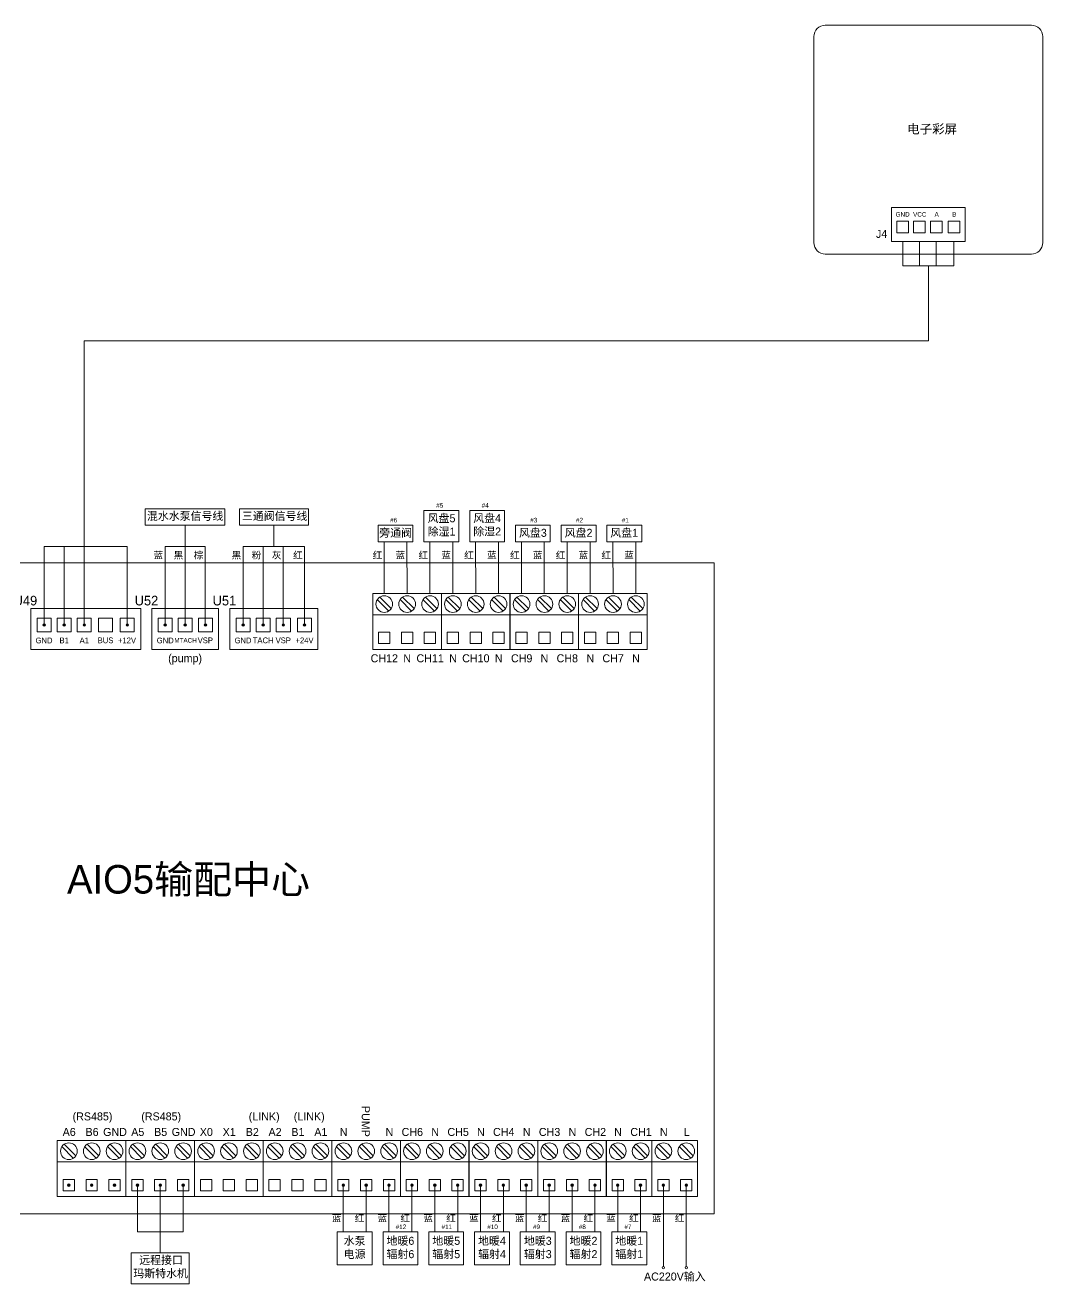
# Model space of a CAD drawing. Header units: millimetres. Extents: x 206 to 1899, y -454 to 296.
# Drawn here: x 1523.3 to 1612.3, y -437.6 to -327.5 of the extents above; entities that cross this region are included whole.
import ezdxf

# ---------------------------------------------------------------- set-up
doc = ezdxf.new("R2010")
doc.units = ezdxf.units.MM
doc.layers.add('标注层', color=2, linetype='Continuous', lineweight=15)
doc.layers.add('细实线', color=7, linetype='Continuous', lineweight=15)
doc.styles.add('微软雅黑M', font='思源黑体M_1.ttf', dxfattribs={"height": 1})
doc.styles.add('长仿宋', font='', dxfattribs={"height": 3.5})
doc.styles.get('长仿宋').set_extended_font_data('仿宋_GB2312')

# ---------------------------------------------------------------- blocks, each defined once
blk = doc.blocks.new('端子')
at = {"lineweight": 9}
blk.add_line((-3.99, -4.9), (-3.99, 0), dxfattribs=at)
at = {"layer": '细实线', "lineweight": 9}
for p, q in [((-3.99, 0), (0, 0)), ((0, 0), (0, -4.9)), ((-2.6, -1.54), (-3.61, -0.53)), ((-2.38, -1.33), (-3.39, -0.32)), ((-0.6, -1.54), (-1.61, -0.53)), ((-0.38, -1.33), (-1.39, -0.32)), ((-3.99, -1.87), (0, -1.87)), ((-3.49, -3.4), (-2.5, -3.4)), ((-3.49, -4.39), (-3.49, -3.4)), ((-2.5, -4.39), (-3.49, -4.39)), ((-2.5, -3.4), (-2.5, -4.39)), ((-1.49, -3.4), (-0.5, -3.4)), ((-1.49, -4.39), (-1.49, -3.4)), ((-0.5, -4.39), (-1.49, -4.39)), ((-0.5, -3.4), (-0.5, -4.39)), ((0, -4.9), (-3.99, -4.9))]:
    blk.add_line(p, q, dxfattribs=at)
for centre in [(-2.99, -0.93), (-0.99, -0.93)]:
    blk.add_circle(centre, 0.73, dxfattribs=at)
blk = doc.blocks.new('接线端子3')
at = {"layer": '细实线', "lineweight": 9}
for p, q in [((-6, 0), (0, 0)), ((-6, -1.87), (-6, 0)), ((0, 0), (0, -4.9)), ((-4.6, -1.54), (-5.61, -0.53)), ((-4.38, -1.33), (-5.39, -0.32)), ((-2.6, -1.54), (-3.61, -0.53)), ((-2.38, -1.33), (-3.39, -0.32)), ((-0.6, -1.54), (-1.61, -0.53)), ((-0.38, -1.33), (-1.39, -0.32)), ((-6, -1.87), (0, -1.87)), ((-6, -1.87), (-6, -4.9)), ((-5.49, -3.4), (-4.5, -3.4)), ((-5.49, -4.39), (-5.49, -3.4)), ((-4.5, -4.39), (-5.49, -4.39)), ((-4.5, -3.4), (-4.5, -4.39)), ((-3.49, -3.4), (-2.5, -3.4)), ((-3.49, -4.39), (-3.49, -3.4)), ((-2.5, -4.39), (-3.49, -4.39)), ((-2.5, -3.4), (-2.5, -4.39)), ((-1.49, -3.4), (-0.5, -3.4)), ((-1.49, -4.39), (-1.49, -3.4)), ((-0.5, -4.39), (-1.49, -4.39)), ((-0.5, -3.4), (-0.5, -4.39)), ((0, -4.9), (-6, -4.9))]:
    blk.add_line(p, q, dxfattribs=at)
for centre in [(-4.99, -0.93), (-2.99, -0.93), (-0.99, -0.93)]:
    blk.add_circle(centre, 0.73, dxfattribs=at)

msp = doc.modelspace()

# ---------------------------------------------------------------- hatches: boundary and pattern name
at = {"lineweight": 9}
h = msp.add_hatch(color=256, dxfattribs=at)
h.dxf.hatch_style = 1
h.paths.add_polyline_path([(1525.05, -379.99, 1), (1524.83, -379.99, 1)])
h = msp.add_hatch(color=256, dxfattribs=at)
h.dxf.hatch_style = 1
h.paths.add_polyline_path([(1526.8, -379.99, 1), (1526.58, -379.99, 1)])
h = msp.add_hatch(color=256, dxfattribs=at)
h.dxf.hatch_style = 1
h.paths.add_polyline_path([(1528.56, -379.99, 1), (1528.34, -379.99, 1)])
h = msp.add_hatch(color=256, dxfattribs=at)
h.dxf.hatch_style = 1
h.paths.add_polyline_path([(1532.32, -379.99, 1), (1532.1, -379.99, 1)])
h = msp.add_hatch(color=256, dxfattribs=at)
h.dxf.hatch_style = 1
h.paths.add_polyline_path([(1535.64, -379.99, 1), (1535.42, -379.99, 1)])
h = msp.add_hatch(color=256, dxfattribs=at)
h.dxf.hatch_style = 1
h.paths.add_polyline_path([(1537.39, -379.99, 1), (1537.17, -379.99, 1)])
h = msp.add_hatch(color=256, dxfattribs=at)
h.dxf.hatch_style = 1
h.paths.add_polyline_path([(1539.16, -379.99, 1), (1538.94, -379.99, 1)])
h = msp.add_hatch(color=256, dxfattribs=at)
h.dxf.hatch_style = 1
h.paths.add_polyline_path([(1542.46, -379.99, 1), (1542.24, -379.99, 1)])
h = msp.add_hatch(color=256, dxfattribs=at)
h.dxf.hatch_style = 1
h.paths.add_polyline_path([(1544.21, -379.99, 1), (1543.99, -379.99, 1)])
h = msp.add_hatch(color=256, dxfattribs=at)
h.dxf.hatch_style = 1
h.paths.add_polyline_path([(1545.97, -379.99, 1), (1545.75, -379.99, 1)])
h = msp.add_hatch(color=256, dxfattribs=at)
h.dxf.hatch_style = 1
h.paths.add_polyline_path([(1547.83, -379.99, 1), (1547.61, -379.99, 1)])
h = msp.add_hatch(color=256, dxfattribs=at)
h.dxf.hatch_style = 1
h.paths.add_polyline_path([(1527.2, -428.99, 1), (1526.98, -428.99, 1)])
h = msp.add_hatch(color=256, dxfattribs=at)
h.dxf.hatch_style = 1
h.paths.add_polyline_path([(1529.2, -428.99, 1), (1528.98, -428.99, 1)])
h = msp.add_hatch(color=256, dxfattribs=at)
h.dxf.hatch_style = 1
h.paths.add_polyline_path([(1531.2, -428.99, 1), (1530.98, -428.99, 1)])
h = msp.add_hatch(color=256, dxfattribs=at)
h.dxf.hatch_style = 1
h.paths.add_polyline_path([(1533.21, -428.99, 1), (1532.99, -428.99, 1)])
h = msp.add_hatch(color=256, dxfattribs=at)
h.dxf.hatch_style = 1
h.paths.add_polyline_path([(1535.21, -428.99, 1), (1534.99, -428.99, 1)])
h = msp.add_hatch(color=256, dxfattribs=at)
h.dxf.hatch_style = 1
h.paths.add_polyline_path([(1537.21, -428.99, 1), (1536.99, -428.99, 1)])
h = msp.add_hatch(color=256, dxfattribs=at)
h.dxf.hatch_style = 1
h.paths.add_polyline_path([(1551.22, -428.99, 1), (1551, -428.99, 1)])
h = msp.add_hatch(color=256, dxfattribs=at)
h.dxf.hatch_style = 1
h.paths.add_polyline_path([(1553.22, -428.99, 1), (1553, -428.99, 1)])
h = msp.add_hatch(color=256, dxfattribs=at)
h.dxf.hatch_style = 1
h.paths.add_polyline_path([(1555.22, -428.99, 1), (1555, -428.99, 1)])
h = msp.add_hatch(color=256, dxfattribs=at)
h.dxf.hatch_style = 1
h.paths.add_polyline_path([(1557.23, -428.99, 1), (1557.01, -428.99, 1)])
h = msp.add_hatch(color=256, dxfattribs=at)
h.dxf.hatch_style = 1
h.paths.add_polyline_path([(1559.23, -428.99, 1), (1559.01, -428.99, 1)])
h = msp.add_hatch(color=256, dxfattribs=at)
h.dxf.hatch_style = 1
h.paths.add_polyline_path([(1561.23, -428.99, 1), (1561.01, -428.99, 1)])
h = msp.add_hatch(color=256, dxfattribs=at)
h.dxf.hatch_style = 1
h.paths.add_polyline_path([(1563.23, -428.99, 1), (1563.01, -428.99, 1)])
h = msp.add_hatch(color=256, dxfattribs=at)
h.dxf.hatch_style = 1
h.paths.add_polyline_path([(1565.23, -428.99, 1), (1565.01, -428.99, 1)])
h = msp.add_hatch(color=256, dxfattribs=at)
h.dxf.hatch_style = 1
h.paths.add_polyline_path([(1567.23, -428.99, 1), (1567.01, -428.99, 1)])
h = msp.add_hatch(color=256, dxfattribs=at)
h.dxf.hatch_style = 1
h.paths.add_polyline_path([(1569.24, -428.99, 1), (1569.02, -428.99, 1)])
h = msp.add_hatch(color=256, dxfattribs=at)
h.dxf.hatch_style = 1
h.paths.add_polyline_path([(1571.24, -428.99, 1), (1571.02, -428.99, 1)])
h = msp.add_hatch(color=256, dxfattribs=at)
h.dxf.hatch_style = 1
h.paths.add_polyline_path([(1573.24, -428.99, 1), (1573.02, -428.99, 1)])
h = msp.add_hatch(color=256, dxfattribs=at)
h.dxf.hatch_style = 1
h.paths.add_polyline_path([(1575.23, -428.99, 1), (1575.01, -428.99, 1)])
h = msp.add_hatch(color=256, dxfattribs=at)
h.dxf.hatch_style = 1
h.paths.add_polyline_path([(1577.23, -428.99, 1), (1577.01, -428.99, 1)])
h = msp.add_hatch(color=256, dxfattribs=at)
h.dxf.hatch_style = 1
h.paths.add_polyline_path([(1579.23, -428.99, 1), (1579.01, -428.99, 1)])
h = msp.add_hatch(color=256, dxfattribs=at)
h.dxf.hatch_style = 1
h.paths.add_polyline_path([(1581.23, -428.99, 1), (1581.01, -428.99, 1)])

# ---------------------------------------------------------------- linework, layer by layer
for p, q in [((1600.06, -346.45), (1600.06, -348.59)), ((1601.52, -346.45), (1601.52, -348.59)), ((1602.99, -346.45), (1602.99, -348.59)), ((1604.54, -346.45), (1604.54, -348.59)), ((1600.06, -348.59), (1604.54, -348.59))]:
    msp.add_line(p, q, dxfattribs=at)
for points in [[(1599.08, -343.47), (1605.51, -343.47), (1605.51, -346.45), (1599.08, -346.45)], [(1599.55, -344.68), (1600.57, -344.68), (1600.57, -345.68), (1599.55, -345.68)], [(1601.01, -344.68), (1602.03, -344.68), (1602.03, -345.68), (1601.01, -345.68)], [(1602.48, -344.68), (1603.5, -344.68), (1603.5, -345.68), (1602.48, -345.68)], [(1604.03, -344.68), (1605.05, -344.68), (1605.05, -345.68), (1604.03, -345.68)]]:
    msp.add_lwpolyline(points, close=True, dxfattribs=at)
msp.add_lwpolyline([(1599.08, -343.47), (1605.51, -343.47)], dxfattribs=at)
for centre in [(1524.94, -379.99), (1526.69, -379.99), (1528.45, -379.99), (1532.21, -379.99), (1535.53, -379.99), (1537.28, -379.99), (1539.05, -379.99), (1542.35, -379.99), (1544.1, -379.99), (1545.86, -379.99), (1547.72, -379.99), (1527.09, -428.99), (1529.09, -428.99), (1531.09, -428.99), (1533.1, -428.99), (1535.1, -428.99), (1537.1, -428.99), (1551.11, -428.99), (1553.11, -428.99), (1555.11, -428.99), (1557.12, -428.99), (1559.12, -428.99), (1561.12, -428.99), (1563.12, -428.99), (1565.12, -428.99), (1567.12, -428.99), (1569.13, -428.99), (1571.13, -428.99), (1573.13, -428.99), (1575.12, -428.99), (1577.12, -428.99), (1579.12, -428.99), (1581.12, -428.99), (1579.12, -436.21), (1581.12, -436.21)]:
    msp.add_circle(centre, 0.11, dxfattribs=at)
at = {"layer": '细实线', "lineweight": 9}
for p, q in [((1602.3, -348.59), (1602.3, -355.14)), ((1528.45, -373.12), (1528.45, -355.14)), ((1528.45, -355.14), (1602.3, -355.14)), ((1537.27, -373.12), (1537.27, -371.27)), ((1545.03, -373.12), (1545.03, -371.27)), ((1524.94, -379.99), (1524.94, -373.12)), ((1524.94, -373.12), (1532.21, -373.12)), ((1526.69, -379.99), (1526.69, -373.12)), ((1528.45, -379.99), (1528.45, -373.12)), ((1532.21, -379.99), (1532.21, -373.12)), ((1535.52, -379.99), (1535.52, -373.12)), ((1535.52, -373.12), (1539.03, -373.12)), ((1537.27, -379.99), (1537.27, -373.12)), ((1537.27, -373.12), (1537.27, -373.12)), ((1539.03, -379.99), (1539.03, -373.12)), ((1542.35, -379.99), (1542.35, -373.12)), ((1542.35, -373.12), (1547.72, -373.12)), ((1544.1, -379.99), (1544.1, -373.12)), ((1545.86, -379.99), (1545.86, -373.12)), ((1547.72, -379.99), (1547.72, -373.12)), ((1533.1, -428.99), (1533.1, -433.06)), ((1535.1, -428.99), (1535.1, -433.06)), ((1537.1, -428.99), (1537.1, -433.06)), ((1533.1, -433.06), (1537.1, -433.06)), ((1535.1, -433.06), (1535.1, -434.91)), ((1535.1, -434.91), (1535.1, -434.91)), ((1535.1, -434.91), (1535.1, -434.91))]:
    msp.add_line(p, q, dxfattribs=at)
at = {"layer": '细实线', "color": 1, "lineweight": 9}
for p, q in [((1554.69, -377.23), (1554.69, -372.72)), ((1558.69, -377.23), (1558.69, -372.72)), ((1562.7, -377.23), (1562.69, -372.72)), ((1566.7, -377.23), (1566.7, -372.72)), ((1570.7, -377.23), (1570.7, -372.72)), ((1574.71, -377.23), (1574.7, -372.72)), ((1553.11, -428.99), (1553.11, -433.06)), ((1557.11, -428.99), (1557.11, -433.06)), ((1561.12, -428.99), (1561.12, -433.06)), ((1565.12, -428.99), (1565.12, -433.06)), ((1569.12, -428.99), (1569.12, -433.06)), ((1573.13, -428.99), (1573.13, -433.06)), ((1577.12, -428.99), (1577.12, -433.06)), ((1581.12, -428.99), (1581.12, -436.1))]:
    msp.add_line(p, q, dxfattribs=at)
at = {"layer": '细实线', "color": 5, "lineweight": 9}
for p, q in [((1556.69, -377.23), (1556.68, -372.72)), ((1560.69, -377.23), (1560.69, -372.72)), ((1564.7, -377.23), (1564.69, -372.72)), ((1568.7, -377.23), (1568.7, -372.72)), ((1572.7, -377.23), (1572.7, -372.72)), ((1576.71, -377.23), (1576.7, -372.72)), ((1551.11, -428.99), (1551.11, -433.06)), ((1555.11, -428.99), (1555.11, -433.06)), ((1559.12, -428.99), (1559.12, -433.06)), ((1563.12, -428.99), (1563.12, -433.06)), ((1567.12, -428.99), (1567.12, -433.06)), ((1571.13, -428.99), (1571.13, -433.06)), ((1575.12, -428.99), (1575.12, -433.06)), ((1579.12, -428.99), (1579.12, -436.1))]:
    msp.add_line(p, q, dxfattribs=at)
at = {"layer": '细实线', "color": 3, "lineweight": 9}
msp.add_lwpolyline([(1593.28, -327.53), (1611.32, -327.53, -0.414214), (1612.32, -328.53), (1612.32, -346.55, -0.414214), (1611.32, -347.55), (1593.28, -347.55, -0.414214), (1592.28, -346.55), (1592.28, -328.53, -0.414214)], format="xyb", close=True, dxfattribs=at)
at = {"layer": '细实线', "lineweight": 9}
for points in [[(1533.79, -369.83), (1540.75, -369.83), (1540.75, -371.27), (1533.79, -371.27)], [(1542.02, -369.83), (1548.08, -369.83), (1548.08, -371.27), (1542.02, -371.27)], [(1561.22, -372.72), (1558.16, -372.72), (1558.16, -369.98), (1561.22, -369.98)], [(1565.22, -372.72), (1562.17, -372.72), (1562.17, -369.98), (1565.22, -369.98)], [(1557.21, -372.72), (1554.16, -372.72), (1554.16, -371.27), (1557.21, -371.27)], [(1569.22, -372.72), (1566.17, -372.72), (1566.17, -371.27), (1569.22, -371.27)], [(1573.23, -372.72), (1570.17, -372.72), (1570.17, -371.27), (1573.23, -371.27)], [(1577.22, -372.72), (1574.17, -372.72), (1574.17, -371.27), (1577.22, -371.27)], [(1523.76, -378.56), (1533.39, -378.56), (1533.39, -382.13), (1523.76, -382.13)], [(1534.35, -378.56), (1540.18, -378.56), (1540.18, -382.13), (1534.35, -382.13)], [(1541.17, -378.56), (1548.89, -378.56), (1548.89, -382.13), (1541.17, -382.13)], [(1524.32, -379.39), (1525.55, -379.39), (1525.55, -380.59), (1524.32, -380.59)], [(1526.08, -379.39), (1527.3, -379.39), (1527.3, -380.59), (1526.08, -380.59)], [(1527.84, -379.39), (1529.06, -379.39), (1529.06, -380.59), (1527.84, -380.59)], [(1529.7, -379.39), (1530.92, -379.39), (1530.92, -380.59), (1529.7, -380.59)], [(1531.59, -379.39), (1532.82, -379.39), (1532.82, -380.59), (1531.59, -380.59)], [(1534.92, -379.39), (1536.14, -379.39), (1536.14, -380.59), (1534.92, -380.59)], [(1536.67, -379.39), (1537.9, -379.39), (1537.9, -380.59), (1536.67, -380.59)], [(1538.43, -379.39), (1539.66, -379.39), (1539.66, -380.59), (1538.43, -380.59)], [(1541.73, -379.39), (1542.96, -379.39), (1542.96, -380.59), (1541.73, -380.59)], [(1543.49, -379.39), (1544.71, -379.39), (1544.71, -380.59), (1543.49, -380.59)], [(1545.25, -379.39), (1546.48, -379.39), (1546.48, -380.59), (1545.25, -380.59)], [(1547.11, -379.39), (1548.33, -379.39), (1548.33, -380.59), (1547.11, -380.59)], [(1553.63, -435.96), (1550.58, -435.96), (1550.58, -433.06), (1553.63, -433.06)], [(1557.64, -435.96), (1554.59, -435.96), (1554.59, -433.06), (1557.64, -433.06)], [(1561.64, -435.96), (1558.59, -435.96), (1558.59, -433.06), (1561.64, -433.06)], [(1565.65, -435.96), (1562.6, -435.96), (1562.6, -433.06), (1565.65, -433.06)], [(1569.65, -435.96), (1566.6, -435.96), (1566.6, -433.06), (1569.65, -433.06)], [(1573.65, -435.96), (1570.6, -435.96), (1570.6, -433.06), (1573.65, -433.06)], [(1577.66, -435.96), (1574.61, -435.96), (1574.61, -433.06), (1577.66, -433.06)], [(1532.56, -434.91), (1537.62, -434.91), (1537.62, -437.62), (1532.56, -437.62)]]:
    msp.add_lwpolyline(points, close=True, dxfattribs=at)
msp.add_lwpolyline([(1498.84, -431.51), (1492.24, -431.51), (1492.24, -374.55), (1583.55, -374.55), (1583.55, -431.51), (1500.78, -431.51)], dxfattribs=at)

# ---------------------------------------------------------------- block references
at = {"lineweight": 9}
for name, p in [('接线端子3', (1559.69, -377.23)), ('接线端子3', (1565.69, -377.23)), ('接线端子3', (1571.7, -377.23)), ('接线端子3', (1577.7, -377.23)), ('接线端子3', (1532.09, -425.09)), ('接线端子3', (1538.09, -425.09)), ('接线端子3', (1544.1, -425.09)), ('接线端子3', (1550.1, -425.09)), ('接线端子3', (1556.11, -425.09)), ('接线端子3', (1562.11, -425.09)), ('接线端子3', (1568.12, -425.09)), ('接线端子3', (1574.12, -425.09)), ('端子', (1578.12, -425.09)), ('端子', (1582.11, -425.09))]:
    msp.add_blockref(name, p, dxfattribs=at)

# ---------------------------------------------------------------- texts
at = {"lineweight": 9, "char_height": 0.4, "width": 0.8462, "attachment_point": 1, "style": '微软雅黑M'}
for s, insert in [('#5', (1559.24, -369.33)), ('#4', (1563.22, -369.33)), ('#6', (1555.21, -370.62)), ('#3', (1567.47, -370.62)), ('#2', (1571.47, -370.62)), ('#1', (1575.48, -370.62)), ('#12', (1555.7, -432.43)), ('#11', (1559.71, -432.43)), ('#10', (1563.71, -432.43)), ('#9', (1567.71, -432.43)), ('#8', (1571.72, -432.43)), ('#7', (1575.71, -432.43))]:
    msp.add_mtext(s, dxfattribs=dict(at, insert=insert))
at = {"layer": '标注层', "color": 0, "lineweight": 9}
for s, width, gutter_width, insert, char_height, attachment_point, style in [('{\\f思源黑体M|b0|i0|c134|p34;电子彩屏}', 10.1657, 17.5, (1600.45, -336.65), 0.8, 4, '长仿宋'), ('{\\f思源黑体M|b0|i0|c134|p34;GND}', 1.8256, 17.5, (1600.05, -344.08), 0.4, 5, '长仿宋'), ('{\\f思源黑体M|b0|i0|c134|p34;VCC}', 1.8256, 17.5, (1601.55, -344.08), 0.4, 5, '长仿宋'), ('{\\f思源黑体M|b0|i0|c134|p34;A}', 1.8256, 17.5, (1603.03, -344.08), 0.4, 5, '长仿宋'), ('B', 1.8256, 17.5, (1604.58, -344.07), 0.4, 5, '微软雅黑M'), ('J4', 1.4997, 17.5, (1598.21, -345.79), 0.7, 5, '微软雅黑M'), ('{\\f思源黑体M|b0|i0|c134|p34;混水水泵信号线}', 8.1474, 17.5, (1533.93, -370.11), 0.7, 1, '长仿宋'), ('{\\f思源黑体M|b0|i0|c134|p34;三通阀信号线}', 8.1474, 17.5, (1542.24, -370.11), 0.7, 1, '长仿宋'), ('{\\f思源黑体M|b0|i0|c134|p34;风盘5\\P除湿1}', 3.0524, 17.5, (1559.71, -371.28), 0.7, 5, '长仿宋'), ('{\\f思源黑体M|b0|i0|c134|p34;风盘4\\P除湿2}', 3.0524, 17.5, (1563.7, -371.27), 0.7, 5, '长仿宋'), ('{\\f思源黑体M|b0|i0|c134|p34;旁通阀}', 3.0524, 17.5, (1555.69, -371.97), 0.7, 5, '长仿宋'), ('{\\f思源黑体M|b0|i0|c134|p34;风盘3}', 3.0524, 17.5, (1567.7, -371.97), 0.7, 5, '长仿宋'), ('{\\f思源黑体M|b0|i0|c134|p34;风盘2}', 3.0524, 17.5, (1571.7, -371.97), 0.7, 5, '长仿宋'), ('{\\f思源黑体M|b0|i0|c134|p34;风盘1}', 3.0524, 17.5, (1575.69, -371.97), 0.7, 5, '长仿宋'), ('{\\f思源黑体M|b0|i0|c134|p34;蓝}', 1.7667, 21, (1534.51, -373.59), 0.6, 1, '长仿宋'), ('{\\f思源黑体M|b0|i0|c134|p34;黑}', 1.7667, 21, (1536.27, -373.59), 0.6, 1, '长仿宋'), ('{\\f思源黑体M|b0|i0|c134|p34;棕}', 1.7667, 21, (1538.03, -373.59), 0.6, 1, '长仿宋'), ('{\\f思源黑体M|b0|i0|c134|p34;黑}', 1.7667, 21, (1541.34, -373.59), 0.6, 1, '长仿宋'), ('{\\f思源黑体M|b0|i0|c134|p34;粉}', 1.7667, 21, (1543.1, -373.59), 0.6, 1, '长仿宋'), ('{\\f思源黑体M|b0|i0|c134|p34;灰}', 1.7667, 21, (1544.86, -373.59), 0.6, 1, '长仿宋'), ('{\\f思源黑体M|b0|i0|c134|p34;红}', 1.7667, 21, (1546.72, -373.59), 0.6, 1, '长仿宋'), ('{\\f思源黑体M|b0|i0|c134|p34;红}', 1.7667, 21, (1553.68, -373.59), 0.6, 1, '长仿宋'), ('{\\f思源黑体M|b0|i0|c134|p34;蓝}', 1.7667, 21, (1555.68, -373.59), 0.6, 1, '长仿宋'), ('{\\f思源黑体M|b0|i0|c134|p34;红}', 1.7667, 21, (1557.69, -373.59), 0.6, 1, '长仿宋'), ('{\\f思源黑体M|b0|i0|c134|p34;蓝}', 1.7667, 21, (1559.69, -373.59), 0.6, 1, '长仿宋'), ('{\\f思源黑体M|b0|i0|c134|p34;红}', 1.7667, 21, (1561.69, -373.59), 0.6, 1, '长仿宋'), ('{\\f思源黑体M|b0|i0|c134|p34;蓝}', 1.7667, 21, (1563.69, -373.59), 0.6, 1, '长仿宋'), ('{\\f思源黑体M|b0|i0|c134|p34;红}', 1.7667, 21, (1565.7, -373.59), 0.6, 1, '长仿宋'), ('{\\f思源黑体M|b0|i0|c134|p34;蓝}', 1.7667, 21, (1567.7, -373.59), 0.6, 1, '长仿宋'), ('{\\f思源黑体M|b0|i0|c134|p34;红}', 1.7667, 21, (1569.7, -373.59), 0.6, 1, '长仿宋'), ('{\\f思源黑体M|b0|i0|c134|p34;蓝}', 1.7667, 21, (1571.7, -373.59), 0.6, 1, '长仿宋'), ('{\\f思源黑体M|b0|i0|c134|p34;红}', 1.7667, 21, (1573.7, -373.59), 0.6, 1, '长仿宋'), ('{\\f思源黑体M|b0|i0|c134|p34;蓝}', 1.7667, 21, (1575.7, -373.59), 0.6, 1, '长仿宋'), ('{\\f思源黑体M|b0|i0|c134|p34;U49}', 9.7769, 21, (1522.27, -377.44), 0.84, 1, '长仿宋'), ('{\\f思源黑体M|b0|i0|c134|p34;U52}', 9.7769, 21, (1532.86, -377.44), 0.84, 1, '长仿宋'), ('{\\f思源黑体M|b0|i0|c134|p34;U51}', 9.7769, 21, (1539.68, -377.44), 0.84, 1, '长仿宋'), ('{\\f思源黑体M|b0|i0|c134|p34;GND}', 2.1907, 21, (1524.93, -381.35), 0.5, 5, '长仿宋'), ('{\\f思源黑体M|b0|i0|c134|p34;B1}', 2.1907, 21, (1526.69, -381.34), 0.5, 5, '长仿宋'), ('{\\f思源黑体M|b0|i0|c134|p34;A1}', 2.1907, 21, (1528.45, -381.34), 0.5, 5, '长仿宋'), ('{\\f思源黑体M|b0|i0|c134|p34;BUS}', 2.1907, 21, (1530.31, -381.34), 0.5, 5, '长仿宋'), ('{\\f思源黑体M|b0|i0|c134|p34;+12V}', 2.1907, 21, (1532.19, -381.34), 0.5, 5, '长仿宋'), ('{\\f思源黑体M|b0|i0|c134|p34;GND}', 2.1907, 21, (1535.53, -381.35), 0.5, 5, '长仿宋'), ('{\\f思源黑体M|b0|i0|c134|p34;MTACH}', 2.1907, 21, (1537.31, -381.34), 0.4, 5, '长仿宋'), ('{\\f思源黑体M|b0|i0|c134|p34;VSP}', 2.1907, 21, (1539.04, -381.34), 0.5, 5, '长仿宋'), ('{\\f思源黑体M|b0|i0|c134|p34;GND}', 2.1907, 21, (1542.34, -381.35), 0.5, 5, '长仿宋'), ('{\\f思源黑体M|b0|i0|c134|p34;TACH}', 2.1907, 21, (1544.1, -381.34), 0.5, 5, '长仿宋'), ('{\\f思源黑体M|b0|i0|c134|p34;VSP}', 2.1907, 21, (1545.86, -381.34), 0.5, 5, '长仿宋'), ('{\\f思源黑体M|b0|i0|c134|p34;+24V}', 2.1907, 21, (1547.72, -381.34), 0.5, 5, '长仿宋'), ('{\\f思源黑体M|b0|i0|c134|p34;(pump)}', 3.0084, 17.5, (1537.27, -383), 0.7, 5, '长仿宋'), ('{\\f思源黑体M|b0|i0|c134|p34;CH12}', 3.0084, 17.5, (1554.7, -382.91), 0.7, 5, '长仿宋'), ('{\\f思源黑体M|b0|i0|c134|p34;N}', 3.0084, 17.5, (1556.7, -382.91), 0.7, 5, '长仿宋'), ('{\\f思源黑体M|b0|i0|c134|p34;CH11}', 3.0084, 17.5, (1558.71, -382.91), 0.7, 5, '长仿宋'), ('{\\f思源黑体M|b0|i0|c134|p34;N}', 3.0084, 17.5, (1560.72, -382.91), 0.7, 5, '长仿宋'), ('{\\f思源黑体M|b0|i0|c134|p34;CH10}', 3.0084, 17.5, (1562.71, -382.91), 0.7, 5, '长仿宋'), ('{\\f思源黑体M|b0|i0|c134|p34;N}', 3.0084, 17.5, (1564.71, -382.91), 0.7, 5, '长仿宋'), ('{\\f思源黑体M|b0|i0|c134|p34;CH9}', 3.0084, 17.5, (1566.72, -382.91), 0.7, 5, '长仿宋'), ('{\\f思源黑体M|b0|i0|c134|p34;N}', 3.0084, 17.5, (1568.71, -382.91), 0.7, 5, '长仿宋'), ('{\\f思源黑体M|b0|i0|c134|p34;CH8}', 3.0084, 17.5, (1570.71, -382.91), 0.7, 5, '长仿宋'), ('{\\f思源黑体M|b0|i0|c134|p34;N}', 3.0084, 17.5, (1572.73, -382.91), 0.7, 5, '长仿宋'), ('{\\f思源黑体M|b0|i0|c134|p34;CH7}', 3.0084, 17.5, (1574.72, -382.91), 0.7, 5, '长仿宋'), ('{\\f思源黑体M|b0|i0|c134|p34;N}', 3.0084, 17.5, (1576.72, -382.91), 0.7, 5, '长仿宋'), ('{\\f思源黑体M|b0|i0|c134|p34;AIO5输配中心}', 40.223, 17.5, (1537.57, -402.37), 2.5, 5, '长仿宋'), ('{\\f思源黑体M|b0|i0|c134|p34;(RS485)}', 3.0084, 17.5, (1529.17, -423.08), 0.7, 5, '长仿宋'), ('{\\f思源黑体M|b0|i0|c134|p34;(RS485)}', 3.0084, 17.5, (1535.18, -423.08), 0.7, 5, '长仿宋'), ('{\\f思源黑体M|b0|i0|c134|p34;(LINK)}', 3.0084, 17.5, (1544.19, -423.08), 0.7, 5, '长仿宋'), ('{\\f思源黑体M|b0|i0|c134|p34;(LINK)}', 3.0084, 17.5, (1548.13, -423.08), 0.7, 5, '长仿宋'), ('{\\f思源黑体M|b0|i0|c134|p34;A6}', 3.0084, 17.5, (1527.13, -424.34), 0.7, 5, '长仿宋'), ('{\\f思源黑体M|b0|i0|c134|p34;B6}', 3.0084, 17.5, (1529.13, -424.34), 0.7, 5, '长仿宋'), ('{\\f思源黑体M|b0|i0|c134|p34;GND}', 3.0084, 17.5, (1531.14, -424.34), 0.7, 5, '长仿宋'), ('{\\f思源黑体M|b0|i0|c134|p34;A5}', 3.0084, 17.5, (1533.13, -424.34), 0.7, 5, '长仿宋'), ('{\\f思源黑体M|b0|i0|c134|p34;B5}', 3.0084, 17.5, (1535.13, -424.34), 0.7, 5, '长仿宋'), ('{\\f思源黑体M|b0|i0|c134|p34;GND}', 3.0084, 17.5, (1537.14, -424.34), 0.7, 5, '长仿宋'), ('{\\f思源黑体M|b0|i0|c134|p34;X0}', 3.0084, 17.5, (1539.13, -424.34), 0.7, 5, '长仿宋'), ('{\\f思源黑体M|b0|i0|c134|p34;X1}', 3.0084, 17.5, (1541.13, -424.34), 0.7, 5, '长仿宋'), ('{\\f思源黑体M|b0|i0|c134|p34;B2}', 3.0084, 17.5, (1543.15, -424.34), 0.7, 5, '长仿宋'), ('{\\f思源黑体M|b0|i0|c134|p34;A2}', 3.0084, 17.5, (1545.14, -424.34), 0.7, 5, '长仿宋'), ('{\\f思源黑体M|b0|i0|c134|p34;B1}', 3.0084, 17.5, (1547.14, -424.34), 0.7, 5, '长仿宋'), ('{\\f思源黑体M|b0|i0|c134|p34;A1}', 3.0084, 17.5, (1549.15, -424.34), 0.7, 5, '长仿宋'), ('{\\f思源黑体M|b0|i0|c134|p34;N}', 3.0084, 17.5, (1551.14, -424.34), 0.7, 5, '长仿宋'), ('{\\f思源黑体M|b0|i0|c134|p34;N}', 3.0084, 17.5, (1555.15, -424.34), 0.7, 5, '长仿宋'), ('{\\f思源黑体M|b0|i0|c134|p34;CH6}', 3.0084, 17.5, (1557.15, -424.34), 0.7, 5, '长仿宋'), ('{\\f思源黑体M|b0|i0|c134|p34;N}', 3.0084, 17.5, (1559.15, -424.34), 0.7, 5, '长仿宋'), ('{\\f思源黑体M|b0|i0|c134|p34;CH5}', 3.0084, 17.5, (1561.16, -424.34), 0.7, 5, '长仿宋'), ('{\\f思源黑体M|b0|i0|c134|p34;N}', 3.0084, 17.5, (1563.15, -424.34), 0.7, 5, '长仿宋'), ('{\\f思源黑体M|b0|i0|c134|p34;CH4}', 3.0084, 17.5, (1565.15, -424.34), 0.7, 5, '长仿宋'), ('{\\f思源黑体M|b0|i0|c134|p34;N}', 3.0084, 17.5, (1567.16, -424.34), 0.7, 5, '长仿宋'), ('{\\f思源黑体M|b0|i0|c134|p34;CH3}', 3.0084, 17.5, (1569.16, -424.34), 0.7, 5, '长仿宋'), ('{\\f思源黑体M|b0|i0|c134|p34;N}', 3.0084, 17.5, (1571.16, -424.34), 0.7, 5, '长仿宋'), ('{\\f思源黑体M|b0|i0|c134|p34;CH2}', 3.0084, 17.5, (1573.17, -424.34), 0.7, 5, '长仿宋'), ('{\\f思源黑体M|b0|i0|c134|p34;N}', 3.0084, 17.5, (1575.15, -424.34), 0.7, 5, '长仿宋'), ('{\\f思源黑体M|b0|i0|c134|p34;CH1}', 3.0084, 17.5, (1577.16, -424.34), 0.7, 5, '长仿宋'), ('{\\f思源黑体M|b0|i0|c134|p34;N}', 3.0084, 17.5, (1579.15, -424.34), 0.7, 5, '长仿宋'), ('{\\f思源黑体M|b0|i0|c134|p34;L}', 3.0084, 17.5, (1581.16, -424.34), 0.7, 5, '长仿宋'), ('{\\f思源黑体M|b0|i0|c134|p34;蓝}', 1.7667, 21, (1550.11, -431.58), 0.6, 1, '长仿宋'), ('{\\f思源黑体M|b0|i0|c134|p34;红}', 1.7667, 21, (1552.11, -431.58), 0.6, 1, '长仿宋'), ('{\\f思源黑体M|b0|i0|c134|p34;蓝}', 1.7667, 21, (1554.11, -431.58), 0.6, 1, '长仿宋'), ('{\\f思源黑体M|b0|i0|c134|p34;红}', 1.7667, 21, (1556.11, -431.58), 0.6, 1, '长仿宋'), ('{\\f思源黑体M|b0|i0|c134|p34;蓝}', 1.7667, 21, (1558.12, -431.58), 0.6, 1, '长仿宋'), ('{\\f思源黑体M|b0|i0|c134|p34;红}', 1.7667, 21, (1560.12, -431.58), 0.6, 1, '长仿宋'), ('{\\f思源黑体M|b0|i0|c134|p34;蓝}', 1.7667, 21, (1562.12, -431.58), 0.6, 1, '长仿宋'), ('{\\f思源黑体M|b0|i0|c134|p34;红}', 1.7667, 21, (1564.12, -431.58), 0.6, 1, '长仿宋'), ('{\\f思源黑体M|b0|i0|c134|p34;蓝}', 1.7667, 21, (1566.12, -431.58), 0.6, 1, '长仿宋'), ('{\\f思源黑体M|b0|i0|c134|p34;红}', 1.7667, 21, (1568.12, -431.58), 0.6, 1, '长仿宋'), ('{\\f思源黑体M|b0|i0|c134|p34;蓝}', 1.7667, 21, (1570.13, -431.58), 0.6, 1, '长仿宋'), ('{\\f思源黑体M|b0|i0|c134|p34;红}', 1.7667, 21, (1572.13, -431.58), 0.6, 1, '长仿宋'), ('{\\f思源黑体M|b0|i0|c134|p34;蓝}', 1.7667, 21, (1574.12, -431.58), 0.6, 1, '长仿宋'), ('{\\f思源黑体M|b0|i0|c134|p34;红}', 1.7667, 21, (1576.12, -431.58), 0.6, 1, '长仿宋'), ('{\\f思源黑体M|b0|i0|c134|p34;蓝}', 1.7667, 21, (1578.12, -431.58), 0.6, 1, '长仿宋'), ('{\\f思源黑体M|b0|i0|c134|p34;红}', 1.7667, 21, (1580.12, -431.58), 0.6, 1, '长仿宋'), ('{\\f思源黑体M|b0|i0|c134|p34;水泵\\P电源}', 3.0524, 17.5, (1552.1, -434.48), 0.7, 5, '长仿宋'), ('{\\f思源黑体M|b0|i0|c134|p34;地暖6\\P辐射6}', 3.0524, 17.5, (1556.11, -434.48), 0.7, 5, '长仿宋'), ('{\\f思源黑体M|b0|i0|c134|p34;地暖5\\P辐射5}', 3.0524, 17.5, (1560.12, -434.48), 0.7, 5, '长仿宋'), ('{\\f思源黑体M|b0|i0|c134|p34;地暖4\\P辐射4}', 3.0524, 17.5, (1564.12, -434.48), 0.7, 5, '长仿宋'), ('{\\f思源黑体M|b0|i0|c134|p34;地暖3\\P辐射3}', 3.0524, 17.5, (1568.13, -434.48), 0.7, 5, '长仿宋'), ('{\\f思源黑体M|b0|i0|c134|p34;地暖2\\P辐射2}', 3.0524, 17.5, (1572.13, -434.48), 0.7, 5, '长仿宋'), ('{\\f思源黑体M|b0|i0|c134|p34;地暖1\\P辐射1}', 3.0524, 17.5, (1576.13, -434.48), 0.7, 5, '长仿宋'), ('\\pi2.24761;{\\f思源黑体M|b0|i0|c134|p34;远程接口\\P\\pi1.73022;玛斯特水机}', 8.1474, 17.5, (1531.01, -435.19), 0.7, 1, '长仿宋'), ('{\\f思源黑体M|b0|i0|c134|p34;AC220V输入}', 6.312, 17.5, (1580.12, -437.02), 0.7, 5, '长仿宋')]:
    msp.add_mtext_dynamic_manual_height_columns(s, width=width, gutter_width=gutter_width, heights=[0], dxfattribs=dict(at, insert=insert, char_height=char_height, attachment_point=attachment_point, style=style))
at = {"layer": '标注层', "color": 0, "lineweight": 9, "insert": (1553.07, -423.41), "char_height": 0.7, "attachment_point": 5, "rotation": 270, "style": '长仿宋'}
msp.add_mtext_dynamic_manual_height_columns('{\\f思源黑体M|b0|i0|c134|p34;PUMP}', width=3.0084, gutter_width=17.5, heights=[0], dxfattribs=at)

doc.saveas('drawing.dxf')
